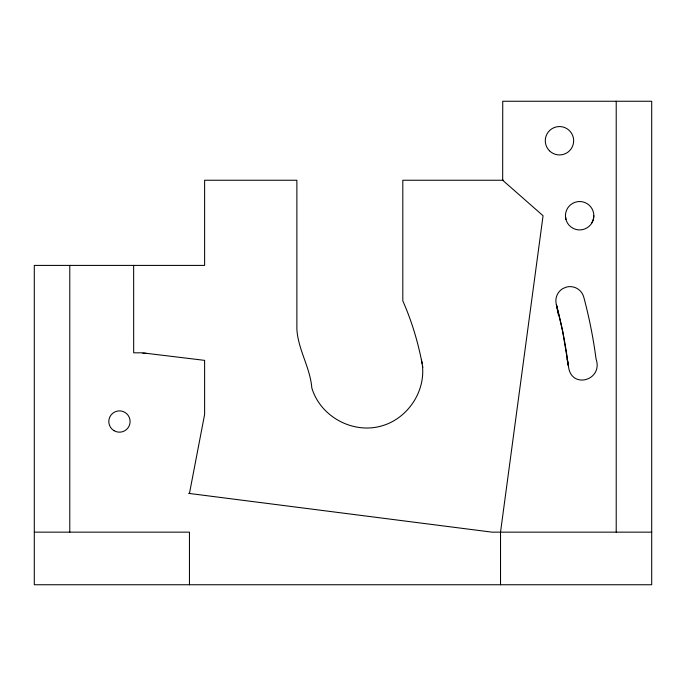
<?xml version="1.0" encoding="UTF-8"?>
<svg xmlns="http://www.w3.org/2000/svg" width="686" height="686" viewBox="0 0 686 686"><rect width="100%" height="100%" fill="white"/><g stroke="black" fill="none" stroke-linecap="round" stroke-linejoin="round"><path stroke-width="1.03" d="M593.836 215.73A14.192 14.192 0 0 1 572.544 228.018A14.192 14.192 0 0 1 572.544 203.433A14.192 14.192 0 0 1 593.836 215.73L593.347 219.4L591.932 222.821M189.447 493.474L204.617 414.43L204.617 360.364L142.191 352.818L133.676 352.818L133.65 265.405M503.61 180.246L402.811 180.246L402.811 300.888C411.703 320.962 418.04 342.151 422.156 363.683M142.877 353.273L145.955 353.273M34.3 532.147L189.447 532.147L189.447 584.746M651.7 532.147L491.965 532.147L188.59 493.363M558.395 314.917L556.346 304.473A14.192 14.192 0 0 1 562.957 288.506L566.379 287.091A14.192 14.192 0 0 1 583.76 297.124A480.68 480.68 0 0 1 596.048 358.932C603.569 380.559 570.675 389.777 568.445 366.084L562.529 330.635L556.346 304.473A452.297 452.297 0 0 1 567.879 362.44L568.445 366.084L567.013 358.778M422.499 365.544L422.833 367.404M421.427 359.979C427.91 387.676 409.739 417.388 382.745 425.62C353.744 434.71 320.551 417.088 311.83 387.976C310.166 367.482 298.11 349.663 296.875 329.271L296.875 180.246L204.617 180.246L204.617 265.405L34.3 265.405L34.3 584.746L651.7 584.746L651.7 101.254L502.735 101.254L502.675 180.246L543.063 215.73L500.523 532.147L500.523 584.746M565.444 215.73L565.933 219.4M616.217 101.254L616.217 532.147M69.783 265.405L69.783 532.147M549.443 150.783A14.192 14.192 0 0 0 573.187 144.42A14.192 14.192 0 0 0 555.806 127.039A14.192 14.192 0 0 0 549.443 150.783M113.996 430.662A10.642 10.642 0 0 0 130.1 421.693A10.642 10.642 0 0 0 114.279 412.226A10.642 10.642 0 0 0 113.996 430.662"/></g></svg>
